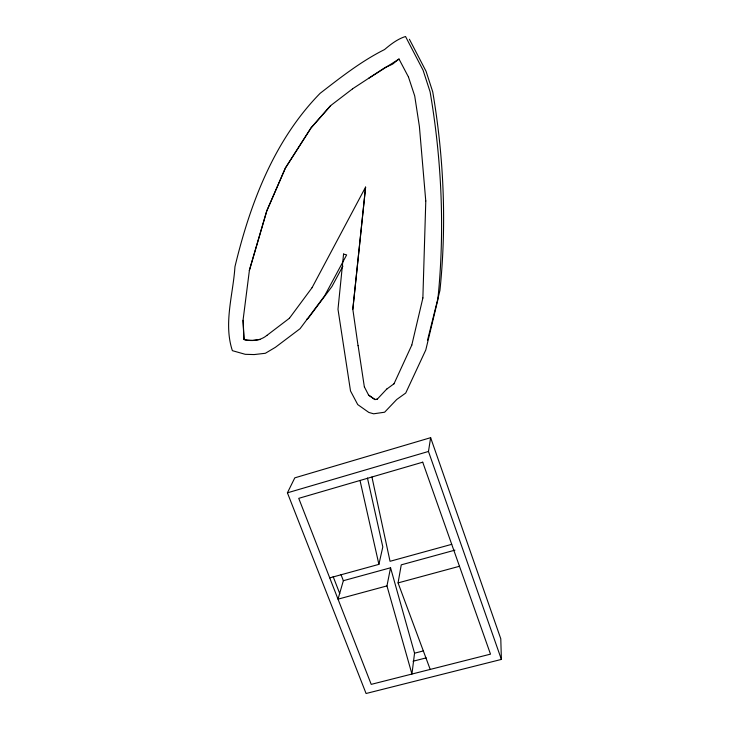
<?xml version="1.0" encoding="UTF-8"?>
<svg xmlns="http://www.w3.org/2000/svg" width="730" height="730" viewBox="0 0 730 730"><rect width="100%" height="100%" fill="white"/><g stroke="black" fill="none" stroke-linecap="round" stroke-linejoin="round"><path stroke-width="1.09" d="M422.871 297.995L425.791 200.905M352.791 309.401L365.575 187.117L312.066 287.675M365.62 187.081L352.836 309.319L358.047 345.691M390.559 567.776L414.549 653.186L411.939 674.045L386.964 585.907L390.559 567.776L343.355 580.706L338.017 599.157L386.964 585.907M501.391 659.418L428.474 451.459L430.636 437.681L294.792 477.849L287.41 492.823L366.077 693.5L501.391 659.418L500.789 638.814L430.636 437.681M430.207 669.419L398.069 582.905L401.254 564.847L454.927 550.146M329.732 577.886L378.897 564.363L382.803 546.925L367.455 478.031M411.775 345.171L422.898 297.913M249.295 270.52L266.715 210.988L285.357 168.037L311.044 127.85L330.617 105.631L352.535 88.868M393.954 383.898L411.802 345.08M427.497 340.381L439.925 290.513A737.875 606.32 55 0 0 432.735 91.861L426.074 71.312L409.402 39.247M342.918 266.112L331.876 286.616L308.352 318.098L306.536 319.475M289.372 318.316L312.13 287.602M330.672 105.631L311.108 127.841L285.43 168.01L266.797 210.943L249.386 270.447L243.026 320.406L243.957 339.532C251.722 341.549 260.628 340.682 266.934 335.353M386.863 388.935L377.154 399.283L374.928 399.602L368.668 395.231L364.425 386.973M408.526 77.115L398.981 59.002L392.558 64.167L385.157 67.488L352.49 88.868M266.851 335.444L289.445 318.234M386.827 389.044L393.981 383.788M368.796 78.229L399.018 59.021M287.41 492.823L428.474 451.459M451.715 544.334L390.039 561.297L371.935 477M398.069 582.905L459.471 566.279M414.549 653.186L423.354 650.923M413.052 661.234L426.21 657.876M377.191 399.164L374.974 399.493L368.705 395.122M259.999 339.505L252.708 340.353L246.676 340.189L244.048 339.441L243.108 320.315M333.154 576.6L339.751 593.59M340.974 574.528L343.355 580.706M408.499 77.106L414.713 95.949L419.394 126.427L425.763 200.942M360.018 480.477L378.897 564.363M358.101 345.6L364.38 387.082M343.565 254.049L337.99 309.264L350.51 390.961L357.727 404.584L368.823 412.432L373.632 413.8L384.619 412.213L396.728 399.493L405.725 393.041L425.8 349.944L437.781 300.021A775.935 631.304 54.7 0 0 430.098 91.825L423.081 70.226L405.533 36.5C397.604 38.991 390.796 44.247 384.537 49.567C361.313 61.165 340.591 77.48 320.105 93.331C273.96 140.443 250.107 203.697 234.951 266.733C233.198 294.373 223.343 323.426 232.377 350.665L245.253 354.315L254.122 354.57L265.355 353.284L275.411 347.307L300.057 328.71L324.604 295.851L346.64 254.916L343.565 254.049M422.716 462.19L298.743 498.344L371.214 684.366L490.496 654.144L422.716 462.19"/></g></svg>
